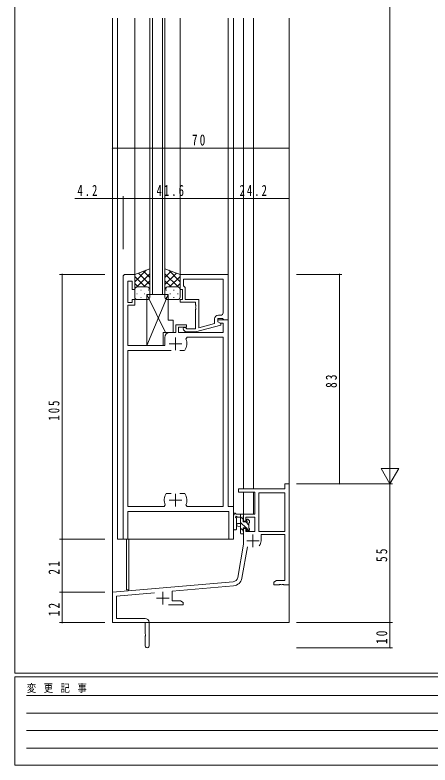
# Model space of a CAD drawing. Units: millimetres on the paper. Extents: x -397 to 397, y -282 to 282.
# Drawn here: x -393.9 to -229.3, y -282.1 to 15.2 of the extents above; entities that cross this region are included whole.
import ezdxf

# ---------------------------------------------------------------- set-up
doc = ezdxf.new("R2010")
doc.units = ezdxf.units.MM
doc.linetypes.add('USER1', pattern=[0.375, 0.25, -0.125])
for name, color, linetype, lineweight in [('0-1_YKK_ZWAK', 7, 'Continuous', 18), ('0-3_YKK_11', 7, 'Continuous', 18), ('0-4_YKK_12', 2, 'Continuous', 18), ('0-5_YKK_13', 4, 'Continuous', 18), ('0-6_YKK_D', 6, 'Continuous', 18)]:
    doc.layers.add(name, color=color, linetype=linetype, lineweight=lineweight)
doc.styles.add('ＭＳ ゴシック', font='')
doc.styles.get('ＭＳ ゴシック').set_extended_font_data('MS Gothic')

msp = doc.modelspace()

# ---------------------------------------------------------------- linework, layer by layer
at = {"layer": '0-1_YKK_ZWAK'}
for p, q in [((-393.908, -245.7), (-393.908, 279.3)), ((376.092, -245.7), (-393.908, -245.7)), ((-393.908, -282.1), (-393.908, -247.1)), ((338.292, -247.1), (-393.908, -247.1)), ((-393.908, -282.1), (338.292, -282.1))]:
    msp.add_line(p, q, dxfattribs=at)
at = {"layer": '0-1_YKK_ZWAK', "linetype": 'USER1'}
for p, q in [((-389.31, -254.612), (-141.117, -254.612)), ((-389.31, -261.541), (-141.117, -261.541)), ((-389.31, -268.47), (-141.117, -268.47)), ((-389.31, -275.398), (-141.117, -275.398))]:
    msp.add_line(p, q, dxfattribs=at)
at = {"layer": '0-3_YKK_11'}
for p, q in [((-351.026, -88.628), (-351.026, -192.628)), ((-346.426, -87.628), (-350.026, -87.628)), ((-346.426, -93.628), (-346.426, -87.628)), ((-328.426, -87.628), (-328.426, -93.628)), ((-309.426, -87.628), (-328.426, -87.628)), ((-309.426, -105.628), (-309.426, -87.628)), ((-349.096, -90.328), (-347.426, -90.328)), ((-349.096, -98.828), (-349.096, -90.328)), ((-347.426, -90.328), (-347.426, -93.628)), ((-327.126, -89.558), (-311.356, -89.558)), ((-327.126, -92.128), (-327.126, -89.558)), ((-327.126, -89.558), (-311.356, -89.558)), ((-326.926, -92.328), (-327.126, -92.128)), ((-311.356, -89.558), (-311.356, -102.828)), ((-347.426, -93.628), (-346.426, -93.628)), ((-328.426, -93.628), (-327.426, -93.628)), ((-327.426, -93.628), (-327.426, -97.628)), ((-326.426, -92.828), (-326.926, -92.328)), ((-326.426, -97.628), (-326.426, -92.828)), ((-347.426, -97.628), (-347.426, -98.828)), ((-346.426, -97.628), (-347.426, -97.628)), ((-346.426, -99.828), (-346.426, -97.628)), ((-328.426, -97.628), (-328.426, -98.628)), ((-327.426, -97.628), (-328.426, -97.628)), ((-321.026, -97.628), (-326.426, -97.628)), ((-321.026, -108.837), (-321.026, -97.628)), ((-347.426, -98.828), (-349.096, -98.828)), ((-349.096, -99.828), (-346.426, -99.828)), ((-349.096, -104.67), (-349.096, -99.828)), ((-328.426, -98.628), (-322.326, -98.628)), ((-322.326, -98.628), (-322.326, -99.67)), ((-322.326, -99.67), (-322.206, -99.853)), ((-322.206, -100.403), (-322.326, -100.587)), ((-322.326, -100.587), (-322.326, -100.67)), ((-322.326, -100.67), (-322.206, -100.853)), ((-322.206, -99.853), (-322.206, -100.403)), ((-322.206, -100.853), (-322.206, -101.403)), ((-322.206, -101.403), (-322.326, -101.587)), ((-322.326, -101.587), (-322.326, -109.228)), ((-312.356, -103.828), (-313.226, -103.828)), ((-349.216, -104.853), (-349.096, -104.67)), ((-349.216, -105.403), (-349.216, -104.853)), ((-349.096, -105.587), (-349.216, -105.403)), ((-349.216, -105.853), (-349.096, -105.67)), ((-349.216, -106.403), (-349.216, -105.853)), ((-349.096, -106.587), (-349.216, -106.403)), ((-349.096, -105.67), (-349.096, -105.587)), ((-349.096, -115.828), (-349.096, -106.587)), ((-314.726, -105.328), (-314.726, -107.149)), ((-313.426, -105.128), (-311.626, -105.128)), ((-313.426, -106.428), (-313.426, -105.128)), ((-313.426, -105.628), (-313.426, -106.428)), ((-309.426, -105.628), (-313.426, -105.628)), ((-313.426, -106.428), (-312.56, -106.928)), ((-312.226, -107.121), (-313.426, -106.428)), ((-312.56, -106.928), (-311.356, -106.928)), ((-311.626, -105.128), (-311.426, -105.328)), ((-311.426, -105.328), (-311.126, -105.628)), ((-311.356, -106.928), (-311.356, -110.628)), ((-311.126, -105.628), (-309.426, -105.628)), ((-309.426, -179.628), (-309.426, -105.628)), ((-330.126, -107.628), (-330.126, -110.628)), ((-325.926, -107.628), (-330.126, -107.628)), ((-329.126, -108.628), (-325.926, -108.628)), ((-329.126, -110.628), (-329.126, -108.628)), ((-327.05, -109.653), (-326.275, -110.428)), ((-325.778, -109.228), (-326.202, -108.804)), ((-325.926, -108.628), (-325.926, -107.628)), ((-322.326, -109.228), (-325.778, -109.228)), ((-322.329, -110.428), (-312.226, -107.721)), ((-314.726, -107.149), (-321.026, -108.837)), ((-312.226, -107.721), (-312.226, -107.121)), ((-334.526, -112.628), (-334.526, -115.828)), ((-330.126, -110.628), (-332.526, -110.628)), ((-330.226, -112.628), (-330.226, -117.628)), ((-311.356, -110.628), (-329.126, -110.628)), ((-326.275, -110.428), (-322.329, -110.428)), ((-326.13, -113.265), (-325.675, -112.558)), ((-325.675, -112.558), (-311.356, -112.558)), ((-311.356, -112.558), (-311.356, -179.698)), ((-334.526, -115.828), (-349.096, -115.828)), ((-332.726, -115.128), (-327.726, -115.128)), ((-349.096, -117.828), (-331.976, -117.828)), ((-349.096, -179.698), (-349.096, -117.828)), ((-328.476, -117.828), (-326.779, -117.828)), ((-328.476, -117.828), (-326.779, -117.828)), ((-326.779, -117.828), (-326.533, -117.7)), ((-286.856, -170.628), (-285.226, -170.628)), ((-286.856, -172.628), (-286.856, -170.628)), ((-285.226, -170.628), (-285.226, -210.628)), ((-333.673, -174.428), (-333.919, -174.557)), ((-331.976, -174.428), (-333.673, -174.428)), ((-330.226, -174.628), (-330.226, -179.628)), ((-326.779, -174.428), (-328.476, -174.428)), ((-326.533, -174.557), (-326.779, -174.428)), ((-305.226, -172.628), (-286.856, -172.628)), ((-305.226, -173.928), (-305.226, -172.628)), ((-298.826, -173.928), (-305.226, -173.928)), ((-298.826, -182.628), (-298.826, -173.928)), ((-297.196, -174.258), (-297.196, -189.528)), ((-286.856, -174.258), (-297.196, -174.258)), ((-286.856, -189.528), (-286.856, -174.258)), ((-286.856, -189.528), (-286.856, -174.258)), ((-332.726, -177.128), (-327.726, -177.128)), ((-334.778, -179.698), (-349.096, -179.698)), ((-334.322, -178.991), (-334.778, -179.698)), ((-325.675, -179.698), (-326.13, -178.991)), ((-311.356, -179.698), (-325.675, -179.698)), ((-307.226, -179.628), (-309.426, -179.628)), ((-307.226, -192.628), (-307.226, -179.628)), ((-349.096, -181.628), (-309.156, -181.628)), ((-349.096, -192.628), (-349.096, -181.628)), ((-309.156, -181.628), (-309.156, -192.628)), ((-303.226, -182.628), (-298.826, -182.628)), ((-303.226, -185.428), (-303.226, -182.628)), ((-302.426, -183.828), (-302.426, -185.428)), ((-298.826, -183.828), (-302.426, -183.828)), ((-298.826, -189.528), (-298.826, -183.828)), ((-302.426, -185.428), (-303.226, -185.428)), ((-303.226, -188.428), (-302.426, -188.428)), ((-303.226, -194.628), (-303.226, -188.428)), ((-302.426, -188.428), (-302.426, -189.528)), ((-302.426, -189.528), (-298.826, -189.528)), ((-297.196, -189.528), (-286.856, -189.528)), ((-351.026, -192.628), (-349.096, -192.628)), ((-309.156, -192.628), (-307.226, -192.628)), ((-299.526, -190.728), (-299.526, -195.728)), ((-296.326, -190.728), (-296.326, -193.228)), ((-286.856, -190.728), (-296.326, -190.728)), ((-286.856, -208.998), (-286.856, -190.728)), ((-305.548, -207.794), (-303.226, -194.628)), ((-301.738, -195.576), (-303.942, -208.077)), ((-302.026, -193.228), (-297.026, -193.228)), ((-355.226, -213.628), (-307.343, -209.439)), ((-291.226, -209.628), (-290.135, -208.998)), ((-291.226, -210.628), (-291.226, -209.628)), ((-289.184, -210.628), (-291.226, -210.628)), ((-290.135, -208.998), (-286.856, -208.998)), ((-289.001, -210.508), (-289.184, -210.628)), ((-288.451, -210.508), (-289.001, -210.508)), ((-288.268, -210.628), (-288.451, -210.508)), ((-288.184, -210.628), (-288.268, -210.628)), ((-288.001, -210.508), (-288.184, -210.628)), ((-287.451, -210.508), (-288.001, -210.508)), ((-287.268, -210.628), (-287.451, -210.508)), ((-285.226, -210.628), (-287.268, -210.628)), ((-355.226, -225.628), (-355.226, -213.628)), ((-338.596, -213.81), (-353.596, -215.122)), ((-335.226, -213.428), (-335.226, -218.428)), ((-307.201, -211.063), (-331.526, -213.191)), ((-331.526, -213.191), (-331.526, -216.998)), ((-353.596, -215.122), (-353.596, -223.998)), ((-337.726, -215.928), (-332.726, -215.928)), ((-331.526, -216.998), (-328.317, -216.998)), ((-328.317, -216.998), (-327.226, -217.628)), ((-327.226, -218.628), (-333.076, -218.628)), ((-327.226, -217.628), (-327.226, -218.628)), ((-342.226, -225.628), (-355.226, -225.628)), ((-353.596, -223.998), (-342.326, -223.998)), ((-342.226, -230.17), (-342.226, -225.628)), ((-340.726, -225.598), (-340.726, -234.878)), ((-342.106, -230.353), (-342.226, -230.17)), ((-342.226, -231.087), (-342.106, -230.903)), ((-342.226, -234.878), (-342.226, -231.087)), ((-342.106, -230.903), (-342.106, -230.353))]:
    msp.add_line(p, q, dxfattribs=at)
for centre, radius, start, end in [((-350.026, -88.628), 1, 90.00001, 179.99999), ((-313.226, -105.328), 1.5, 90.00001, 179.99999), ((-312.356, -102.828), 1, 270.00001, 359.99999), ((-326.626, -109.228), 0.6, 44.99999, 225.00001), ((-332.526, -112.628), 2, 90.00001, 179.99999), ((-330.226, -115.128), 4.5, 325.15008, 24.45637), ((-330.226, -177.128), 4.5, 145.15008, 204.45637), ((-330.226, -177.128), 4.5, 335.54363, 34.84992), ((-299.526, -193.228), 3.2, 321.63348, 359.99999), ((-307.517, -207.447), 2, 275, 350), ((-307.517, -207.447), 3.63, 275.00001, 350.00001), ((-342.326, -225.598), 1.6, 0.00001, 89.99999), ((-341.476, -234.878), 0.75, 179.99999, 0.00001)]:
    msp.add_arc(centre, radius, start, end, dxfattribs=at)
at = {"layer": '0-4_YKK_12'}
for p, q in [((-355.226, 13.872), (-355.226, -225.628)), ((-353.226, 13.872), (-353.226, -192.628)), ((-346.426, 13.872), (-346.426, -87.628)), ((-340.426, -95.628), (-340.426, 13.872)), ((-339.426, 13.872), (-339.426, -95.628)), ((-335.426, -95.628), (-335.426, 13.872)), ((-334.426, 13.872), (-334.426, -95.628)), ((-328.426, 13.872), (-328.426, -87.628)), ((-309.426, 13.872), (-309.426, -87.928)), ((-307.226, 13.872), (-307.226, -192.628)), ((-303.226, 13.872), (-303.226, -172.628)), ((-299.326, 13.872), (-299.326, -172.628)), ((-285.226, 13.872), (-285.226, -225.628)), ((-334.426, -95.628), (-340.426, -95.628)), ((-303.226, -173.928), (-303.226, -182.628)), ((-299.326, -173.928), (-299.326, -182.628)), ((-299.326, -182.628), (-303.226, -182.628)), ((-353.226, -192.628), (-307.226, -192.628)), ((-349.726, -192.628), (-349.726, -212.628)), ((-348.726, -192.628), (-348.726, -212.628)), ((-348.726, -212.628), (-349.726, -212.628)), ((-285.226, -225.628), (-355.226, -225.628))]:
    msp.add_line(p, q, dxfattribs=at)
at = {"layer": '0-5_YKK_13'}
for p, q in [((-340.426, -85.486), (-346.426, -87.628)), ((-346.426, -90.537), (-341.901, -86.012)), ((-340.426, -85.486), (-340.426, -93.628)), ((-334.426, -85.486), (-334.426, -93.628)), ((-334.426, -85.486), (-328.426, -87.628)), ((-328.426, -90.537), (-332.951, -86.012)), ((-346.426, -87.709), (-346.301, -87.584)), ((-346.426, -87.628), (-346.426, -93.628)), ((-342.269, -92.628), (-346.426, -88.471)), ((-345.739, -92.679), (-340.426, -87.366)), ((-340.426, -91.643), (-344.963, -87.106)), ((-340.426, -88.814), (-342.879, -86.362)), ((-334.426, -88.814), (-331.973, -86.362)), ((-334.426, -91.643), (-329.889, -87.106)), ((-329.113, -92.679), (-334.426, -87.366)), ((-332.583, -92.628), (-328.426, -88.471)), ((-328.426, -87.709), (-328.551, -87.584)), ((-328.426, -87.628), (-328.426, -93.628)), ((-345.097, -92.628), (-346.426, -91.3)), ((-342.861, -92.628), (-340.426, -90.194)), ((-331.992, -92.628), (-334.426, -90.194)), ((-329.755, -92.628), (-328.426, -91.3)), ((-346.426, -93.366), (-346.376, -93.315)), ((-346.426, -93.628), (-346.426, -96.628)), ((-341.426, -92.628), (-345.426, -92.628)), ((-345.426, -92.628), (-341.826, -92.628)), ((-343.808, -93.963), (-344.008, -93.963)), ((-340.826, -93.963), (-340.978, -93.963)), ((-340.844, -93.44), (-340.826, -93.422)), ((-340.426, -93.628), (-340.426, -96.628)), ((-334.426, -93.628), (-334.426, -96.628)), ((-334.008, -93.44), (-334.026, -93.422)), ((-334.026, -93.963), (-333.875, -93.963)), ((-333.426, -92.628), (-329.426, -92.628)), ((-329.426, -92.628), (-333.426, -92.628)), ((-331.045, -93.963), (-330.845, -93.963)), ((-328.426, -93.366), (-328.476, -93.315)), ((-328.426, -93.628), (-328.426, -96.628)), ((-345.423, -95.378), (-345.623, -95.378)), ((-341.426, -97.628), (-345.426, -97.628)), ((-343.808, -96.793), (-344.008, -96.793)), ((-342.393, -95.378), (-342.593, -95.378)), ((-341.676, -95.628), (-334.25, -110.628)), ((-341.676, -115.828), (-333.176, -95.628)), ((-341.676, -95.628), (-333.176, -95.628)), ((-341.676, -95.628), (-341.676, -115.828)), ((-340.84, -96.793), (-340.978, -96.793)), ((-334.013, -96.793), (-333.875, -96.793)), ((-333.426, -97.628), (-329.426, -97.628)), ((-333.176, -95.628), (-333.176, -105.828)), ((-332.46, -95.378), (-332.26, -95.378)), ((-331.045, -96.793), (-330.845, -96.793)), ((-329.43, -95.378), (-329.23, -95.378)), ((-333.176, -105.828), (-331.176, -105.828)), ((-331.176, -105.828), (-331.176, -110.628)), ((-335.176, -110.628), (-331.176, -110.628)), ((-335.176, -110.628), (-335.176, -115.828)), ((-341.676, -115.828), (-335.176, -115.828)), ((-307.226, -188.356), (-307.226, -183.194)), ((-303.526, -182.628), (-306.207, -182.628)), ((-305.607, -183.828), (-304.426, -183.828)), ((-304.426, -182.628), (-304.426, -190.228)), ((-303.426, -184.726), (-304.426, -183.726)), ((-303.426, -185.728), (-303.426, -183.728)), ((-303.226, -183.528), (-303.226, -182.928)), ((-306.026, -188.356), (-306.023, -184.395)), ((-304.426, -186.328), (-305.571, -186.43)), ((-302.269, -188.128), (-304.426, -185.971)), ((-302.487, -185.728), (-303.426, -185.728)), ((-301.126, -187.026), (-302.415, -185.737)), ((-302.026, -184.928), (-302.026, -185.267)), ((-301.014, -185.216), (-301.514, -184.716)), ((-301.126, -188.328), (-301.126, -186.228)), ((-300.926, -186.028), (-300.926, -185.428)), ((-304.426, -187.528), (-305.571, -187.426)), ((-303.426, -189.216), (-304.426, -188.216)), ((-303.426, -188.128), (-302.026, -188.128)), ((-303.426, -189.428), (-303.426, -188.128)), ((-303.226, -190.228), (-303.226, -189.628)), ((-302.026, -188.128), (-302.026, -189.028)), ((-301.098, -189.3), (-302.026, -188.371)), ((-301.726, -189.328), (-301.226, -189.328)), ((-300.926, -189.028), (-300.926, -188.528)), ((-304.126, -190.528), (-303.526, -190.528))]:
    msp.add_line(p, q, dxfattribs=at)
for centre, radius, start, end in [((-345.426, -93.628), 1, 90, 180), ((-345.426, -93.628), 1, 90, 179.9999), ((-341.426, -93.628), 1, 0, 90), ((-333.426, -93.628), 1, 90, 180), ((-329.426, -93.628), 1, 0, 90), ((-329.426, -93.628), 1, 0.0001, 90), ((-345.426, -96.628), 1, 180, 270), ((-341.426, -96.628), 1, 270, 0), ((-333.426, -96.628), 1, 180, 270), ((-329.426, -96.628), 1, 270, 0), ((-306.926, -183.194), 0.3, 130.52878, 180), ((-307.316, -182.738), 0.3, 310.52878, 10.52878), ((-306.726, -182.628), 0.3, 30, 190.52878), ((-306.207, -182.328), 0.3, 210, 270), ((-306.126, -183.828), 0.3, 30, 250.81024), ((-306.323, -184.395), 0.3, 359.95977, 70.81024), ((-305.607, -183.528), 0.3, 210, 270), ((-303.526, -182.928), 0.3, 0, 90), ((-303.426, -183.528), 0.2, 270, 0), ((-305.526, -186.928), 0.5, 95.09207, 264.90793), ((-302.487, -186.028), 0.3, 33.05573, 90), ((-302.026, -185.728), 0.25, 213.05573, 56.94427), ((-301.726, -184.928), 0.3, 45, 180), ((-301.726, -185.267), 0.3, 180, 236.94427), ((-301.126, -186.028), 0.2, 270, 0), ((-301.226, -185.428), 0.3, 0, 45), ((-306.626, -188.356), 0.6, 179.95977, 359.95977), ((-304.126, -190.228), 0.3, 180, 270), ((-303.526, -190.228), 0.3, 270, 0), ((-303.426, -189.628), 0.2, 0, 90), ((-301.726, -189.028), 0.3, 180, 270), ((-301.226, -189.028), 0.3, 270, 0), ((-301.126, -188.528), 0.2, 0, 90)]:
    msp.add_arc(centre, radius, start, end, dxfattribs=at)
at = {"layer": '0-6_YKK_D'}
for p, q in [((-245.226, 222.372), (-245.226, -163.628)), ((-355.226, -77.628), (-355.226, -36.628)), ((-355.226, -37.628), (-285.226, -37.628)), ((-285.226, -77.628), (-285.226, -36.628)), ((-355.226, -57.628), (-370.126, -57.628)), ((-355.226, -77.628), (-355.226, -56.628)), ((-351.026, -57.628), (-355.226, -57.628)), ((-351.026, -77.628), (-351.026, -56.628)), ((-351.026, -77.628), (-351.026, -56.628)), ((-351.026, -57.628), (-309.426, -57.628)), ((-309.426, -77.628), (-309.426, -56.628)), ((-309.426, -77.628), (-309.426, -56.628)), ((-309.426, -57.628), (-285.226, -57.628)), ((-285.226, -77.628), (-285.226, -56.628)), ((-358.226, -87.628), (-376.226, -87.628)), ((-375.226, -87.628), (-375.226, -192.628)), ((-282.226, -87.628), (-264.226, -87.628)), ((-265.226, -87.628), (-265.226, -170.628)), ((-245.226, -170.628), (-245.226, -158.504)), ((-241.726, -164.566), (-248.726, -164.566)), ((-245.226, -170.628), (-248.726, -164.566)), ((-245.226, -170.628), (-241.726, -164.566)), ((-282.226, -170.628), (-244.226, -170.628)), ((-282.226, -170.628), (-264.226, -170.628)), ((-282.226, -170.628), (-244.226, -170.628)), ((-245.226, -170.628), (-245.226, -225.628)), ((-358.226, -192.628), (-376.226, -192.628)), ((-358.226, -192.628), (-376.226, -192.628)), ((-375.226, -192.628), (-375.226, -213.628)), ((-358.226, -213.628), (-376.226, -213.628)), ((-358.226, -213.628), (-376.226, -213.628)), ((-375.226, -213.628), (-375.226, -225.628)), ((-358.226, -225.628), (-376.226, -225.628)), ((-282.226, -225.628), (-244.226, -225.628)), ((-282.226, -225.628), (-244.226, -225.628)), ((-245.226, -225.628), (-245.226, -235.628)), ((-282.226, -235.628), (-244.226, -235.628))]:
    msp.add_line(p, q, dxfattribs=at)
for centre, start, end in [((-355.226, -37.628), 0, 180), ((-355.226, -37.628), 180, 0), ((-285.226, -37.628), 0, 180), ((-285.226, -37.628), 180, 0), ((-355.226, -57.628), 0, 180), ((-355.226, -57.628), 180, 0), ((-351.026, -57.628), 0, 180), ((-351.026, -57.628), 0, 180), ((-351.026, -57.628), 180, 0), ((-351.026, -57.628), 180, 0), ((-309.426, -57.628), 0, 180), ((-309.426, -57.628), 0, 180), ((-309.426, -57.628), 180, 0), ((-309.426, -57.628), 180, 0), ((-285.226, -57.628), 0, 180), ((-285.226, -57.628), 180, 0), ((-375.226, -87.628), 90, 270), ((-375.226, -87.628), 270, 90), ((-265.226, -87.628), 90, 270), ((-265.226, -87.628), 270, 90), ((-265.226, -170.628), 90, 270), ((-265.226, -170.628), 270, 90), ((-375.226, -192.628), 90, 270), ((-375.226, -192.628), 90, 270), ((-375.226, -192.628), 270, 90), ((-375.226, -192.628), 270, 90), ((-375.226, -213.628), 90, 270), ((-375.226, -213.628), 90, 270), ((-375.226, -213.628), 270, 90), ((-375.226, -213.628), 270, 90), ((-375.226, -225.628), 90, 270), ((-375.226, -225.628), 270, 90), ((-245.226, -225.628), 90, 270), ((-245.226, -225.628), 90, 270), ((-245.226, -225.628), 270, 90), ((-245.226, -225.628), 270, 90), ((-245.226, -235.628), 90, 270), ((-245.226, -235.628), 270, 90)]:
    msp.add_arc(centre, 0.106, start, end, dxfattribs=at)

# ---------------------------------------------------------------- texts
at = {"layer": '0-1_YKK_ZWAK', "insert": (-389.194, -253.547), "char_height": 3.079, "attachment_point": 7, "style": 'ＭＳ ゴシック'}
msp.add_mtext('\\T1.23;\\W0.85;変\\~更\\~記\\~事', dxfattribs=at)
at = {"layer": '0-6_YKK_D', "color": 7, "char_height": 4.399, "attachment_point": 7, "style": 'ＭＳ ゴシック'}
for s, insert in [('\\T1.37;\\W0.75;70', (-323.746, -36.628)), ('\\T1.38;\\W0.7;4.2', (-369.126, -56.628)), ('\\T1.39;\\W0.7;41.6', (-337.746, -56.628)), ('\\T1.39;\\W0.7;24.2', (-304.846, -56.628))]:
    msp.add_mtext(s, dxfattribs=dict(at, insert=insert))
at = {"layer": '0-6_YKK_D', "color": 7, "char_height": 4.399, "attachment_point": 7, "rotation": 90, "style": 'ＭＳ ゴシック'}
for s, insert in [('\\T1.37;\\W0.75;83', (-266.226, -132.648)), ('\\T1.38;\\W0.7;105', (-376.226, -145.568)), ('\\T1.37;\\W0.75;55', (-246.226, -201.648)), ('\\T1.37;\\W0.75;21', (-376.226, -206.648)), ('\\T1.37;\\W0.75;12', (-376.226, -223.148)), ('\\T1.37;\\W0.75;10', (-246.226, -234.148))]:
    msp.add_mtext(s, dxfattribs=dict(at, insert=insert))

doc.saveas('drawing.dxf')
